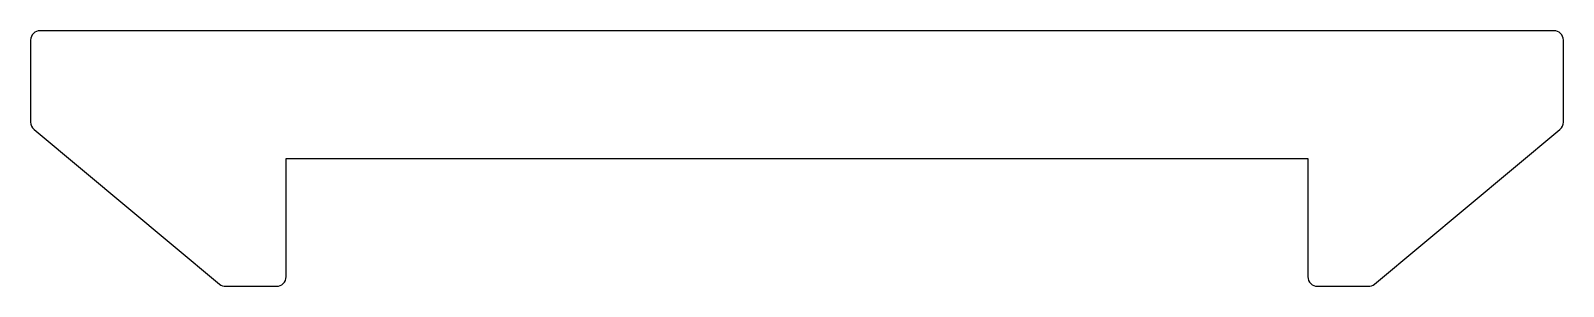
# Model space of a CAD drawing. Extents: x 878.1 to 926.1, y 555.3 to 563.3.
import ezdxf

# ---------------------------------------------------------------- set-up
doc = ezdxf.new("R2010")
doc.units = 0
doc.layers.get('0').update_dxf_attribs({"linetype": 'CONTINUOUS'})

msp = doc.modelspace()

# ---------------------------------------------------------------- linework, layer by layer
for p, q in [((925.791, 563.295), (878.391, 563.295)), ((878.091, 562.995), (878.091, 560.435)), ((926.091, 560.435), (926.091, 562.995)), ((878.199, 560.205), (884.008, 555.364)), ((920.175, 555.364), (925.983, 560.205)), ((886.091, 559.295), (918.091, 559.295)), ((886.091, 555.595), (886.091, 559.295)), ((918.091, 559.295), (918.091, 555.595)), ((884.2, 555.295), (885.791, 555.295)), ((918.391, 555.295), (919.983, 555.295))]:
    msp.add_line(p, q)
for centre, start, end in [((878.391, 562.995), 90, 180), ((925.791, 562.995), 360, 90), ((878.391, 560.435), 180, 230.1944), ((925.791, 560.435), 309.8056, 0), ((884.2, 555.595), 230.1944, 270), ((885.791, 555.595), 270, 0), ((918.391, 555.595), 180, 270), ((919.983, 555.595), 270, 309.8056)]:
    msp.add_arc(centre, 0.3, start, end)

doc.saveas('drawing.dxf')
